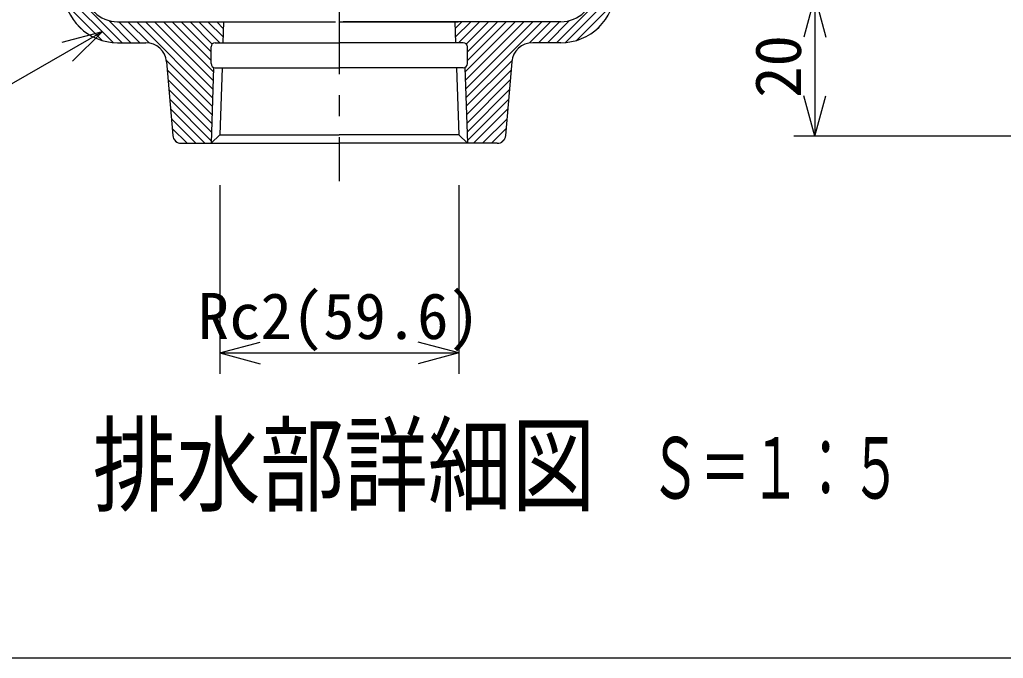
# Model space of a CAD drawing. Units: millimetres, scale not verified, with parts at other scales. Extents: x -1365 to 1365, y -930 to 870.
# Drawn here: x -1084.9 to -615.2, y -930 to -625.3 of the extents above; entities that cross this region are included whole.
import ezdxf
from ezdxf.enums import TextEntityAlignment as Align

# ---------------------------------------------------------------- set-up
doc = ezdxf.new("R2010")
doc.units = ezdxf.units.MM
doc.header["$LTSCALE"] = 10
doc.linetypes.add('CHAIN2', pattern=[12, 9, -1, 1, -1])
for name, color, linetype in [('0-7_枠細線', 5, 'Continuous'), ('0-8_枠中線', 5, 'Continuous'), ('0-E_極細4', 6, 'Continuous'), ('1-1_寸法4', 7, 'Continuous'), ('1-5_寸法2', 7, 'Continuous')]:
    doc.layers.add(name, color=color, linetype=linetype)
doc.styles.add('ＭＳ ゴシック', font='')
doc.styles.get('ＭＳ ゴシック').set_extended_font_data('MS Gothic')

msp = doc.modelspace()

# ---------------------------------------------------------------- linework, layer by layer
at = {"layer": '0-8_枠中線'}
msp.add_lwpolyline([(-1365, -930), (-1365, 870), (1365, 870), (1365, -930)], close=True, dxfattribs=at)
at = {"layer": '0-E_極細4', "linetype": 'CHAIN2'}
msp.add_line((-932.28, -321.33), (-932.28, -702.39), dxfattribs=at)
at = {"layer": '0-E_極細4'}
for p, q in [((-1035.94, -636.26), (-1064.17, -608.03)), ((-828.61, -636.26), (-800.38, -608.03)), ((-1040.28, -636.17), (-1063.99, -612.46)), ((-824.27, -636.17), (-800.56, -612.46)), ((-1045.51, -635.18), (-1063, -617.69)), ((-819.04, -635.18), (-801.55, -617.69)), ((-1054.55, -630.38), (-1058.2, -626.73)), ((-1031.7, -636.26), (-1042.25, -625.71)), ((-1038.08, -626.26), (-934.08, -626.26)), ((-1027.46, -636.26), (-1037.46, -626.26)), ((-1023.09, -636.38), (-1033.21, -626.26)), ((-992.73, -662.5), (-1028.97, -626.26)), ((-992.59, -658.4), (-1024.73, -626.26)), ((-992.46, -654.29), (-1020.49, -626.26)), ((-992.32, -650.19), (-1016.24, -626.26)), ((-993.46, -644.81), (-1012, -626.26)), ((-993.46, -640.56), (-1007.76, -626.26)), ((-992.9, -636.88), (-1003.52, -626.26)), ((-989.27, -636.26), (-999.27, -626.26)), ((-987.76, -633.53), (-995.03, -626.26)), ((-987.62, -629.43), (-990.79, -626.26)), ((-987.51, -626.26), (-987.85, -636.26)), ((-932.28, -626.26), (-875.48, -626.26)), ((-826.47, -626.26), (-930.48, -626.26)), ((-877.04, -626.26), (-876.7, -636.26)), ((-876.93, -629.43), (-873.76, -626.26)), ((-876.79, -633.53), (-869.52, -626.26)), ((-875.28, -636.26), (-865.28, -626.26)), ((-872.23, -650.19), (-848.31, -626.26)), ((-872.1, -654.29), (-844.07, -626.26)), ((-871.96, -658.4), (-839.82, -626.26)), ((-871.82, -662.5), (-835.58, -626.26)), ((-871.65, -636.88), (-861.04, -626.26)), ((-871.09, -644.81), (-852.55, -626.26)), ((-871.09, -640.56), (-856.79, -626.26)), ((-841.46, -636.38), (-831.34, -626.26)), ((-837.09, -636.26), (-827.09, -626.26)), ((-832.85, -636.26), (-822.3, -625.71)), ((-810, -630.38), (-806.35, -626.73)), ((-1038.08, -636.26), (-1024.65, -636.26)), ((-993.46, -646.26), (-993.46, -638.26)), ((-991.46, -636.26), (-932.28, -636.26)), ((-873.09, -636.26), (-932.28, -636.26)), ((-871.09, -646.26), (-871.09, -638.26)), ((-826.47, -636.26), (-839.9, -636.26)), ((-992.87, -666.61), (-1014.77, -644.7)), ((-1014.68, -645.43), (-1011.73, -680.6)), ((-871.68, -666.61), (-849.78, -644.7)), ((-849.87, -645.43), (-852.82, -680.6)), ((-993, -670.71), (-1014.35, -649.36)), ((-991.46, -648.26), (-932.28, -648.26)), ((-988.25, -648.26), (-989.32, -680.27)), ((-873.09, -648.26), (-932.28, -648.26)), ((-876.3, -648.26), (-875.23, -680.27)), ((-871.55, -670.71), (-850.2, -649.36)), ((-993.14, -674.82), (-1013.97, -653.99)), ((-871.41, -674.82), (-850.59, -653.99)), ((-993.28, -678.92), (-1013.58, -658.63)), ((-871.27, -678.92), (-850.97, -658.63)), ((-993.42, -683.03), (-1013.19, -663.26)), ((-871.13, -683.03), (-851.36, -663.26)), ((-996.43, -684.26), (-1012.8, -667.89)), ((-868.12, -684.26), (-851.75, -667.89)), ((-1000.67, -684.26), (-1012.41, -672.52)), ((-863.88, -684.26), (-852.14, -672.52)), ((-1004.91, -684.26), (-1012.02, -677.15)), ((-989.33, -680.28), (-993.46, -684.26)), ((-989.32, -680.26), (-932.28, -680.26)), ((-875.23, -680.26), (-932.28, -680.26)), ((-875.22, -680.28), (-871.09, -684.26)), ((-859.64, -684.26), (-852.53, -677.15)), ((-1009.62, -683.8), (-1011.28, -682.13)), ((-1007.75, -684.26), (-993.46, -684.26)), ((-856.8, -684.26), (-871.09, -684.26)), ((-854.93, -683.8), (-853.27, -682.13))]:
    msp.add_line(p, q, dxfattribs=at)
for points in [[(-992.25, -648.1), (-993.46, -684.26), (-932.28, -684.26)], [(-872.3, -648.1), (-871.09, -684.26), (-932.28, -684.26)]]:
    msp.add_lwpolyline(points, dxfattribs=at)
for centre, radius, start, end in [((-1038.08, -610.26), 26, 181.9212, 270), ((-1038.08, -610.26), 16, 181.9212, 270), ((-826.47, -610.26), 16, 270, 358.0788), ((-826.47, -610.26), 26, 270, 358.0788), ((-1024.65, -646.26), 10, 4.795, 90), ((-991.46, -638.26), 2, 90, 180), ((-873.09, -638.26), 2, 0, 90), ((-839.9, -646.26), 10, 90, 175.205), ((-991.46, -646.26), 2, 180, 270), ((-873.09, -646.26), 2, 270, 360), ((-1007.75, -680.26), 4, 184.795, 270), ((-856.8, -680.26), 4, 270, 355.205)]:
    msp.add_arc(centre, radius, start, end, dxfattribs=at)
at = {"layer": '1-1_寸法4'}
for p, q in [((-1045.43, -631.01), (-1064.76, -636.14)), ((-1045.43, -631.01), (-1059.61, -645.12)), ((-989.32, -704.26), (-989.32, -794.26)), ((-875.23, -704.26), (-875.23, -794.26)), ((-989.32, -784.26), (-970, -779.09)), ((-875.23, -784.26), (-894.55, -779.09)), ((-989.32, -784.26), (-970, -789.44)), ((-989.32, -784.26), (-875.23, -784.26)), ((-875.23, -784.26), (-894.55, -789.44))]:
    msp.add_line(p, q, dxfattribs=at)
msp.add_lwpolyline([(-1045.43, -631.01), (-1123.9, -676.05), (-1327.9, -676.05)], dxfattribs=at)
at = {"layer": '1-5_寸法2'}
for p, q in [((-705.21, -614.22), (-710.39, -633.54)), ((-705.21, -614.22), (-700.03, -633.54)), ((-705.21, -614.22), (-705.21, -680.88)), ((-705.21, -680.88), (-710.39, -661.57)), ((-705.21, -680.88), (-700.03, -661.57)), ((-591.88, -680.88), (-715.21, -680.88))]:
    msp.add_line(p, q, dxfattribs=at)

# ---------------------------------------------------------------- texts
at = {"layer": '0-7_枠細線', "style": 'ＭＳ ゴシック'}
for s, height, width, p in [('排水部詳細図', 36.66, 0.8, (-1049.99, -867.04)), ('Ｓ＝１：５', 29.33, 0.6, (-784.03, -862.57))]:
    msp.add_text(s, height=height, dxfattribs=dict(at, width=width)).set_placement(p, align=Align.BOTTOM_LEFT)
at = {"layer": '1-1_寸法4', "style": 'ＭＳ ゴシック'}
msp.add_text('Rc2(59.6)', height=21.99, dxfattribs=at).set_placement((-999.78, -784.26), align=Align.BOTTOM_LEFT)
at = {"layer": '1-5_寸法2', "style": 'ＭＳ ゴシック'}
msp.add_text('20', height=21.99, rotation=90, dxfattribs=at).set_placement((-705.21, -662.55), align=Align.BOTTOM_LEFT)

doc.saveas('drawing.dxf')
